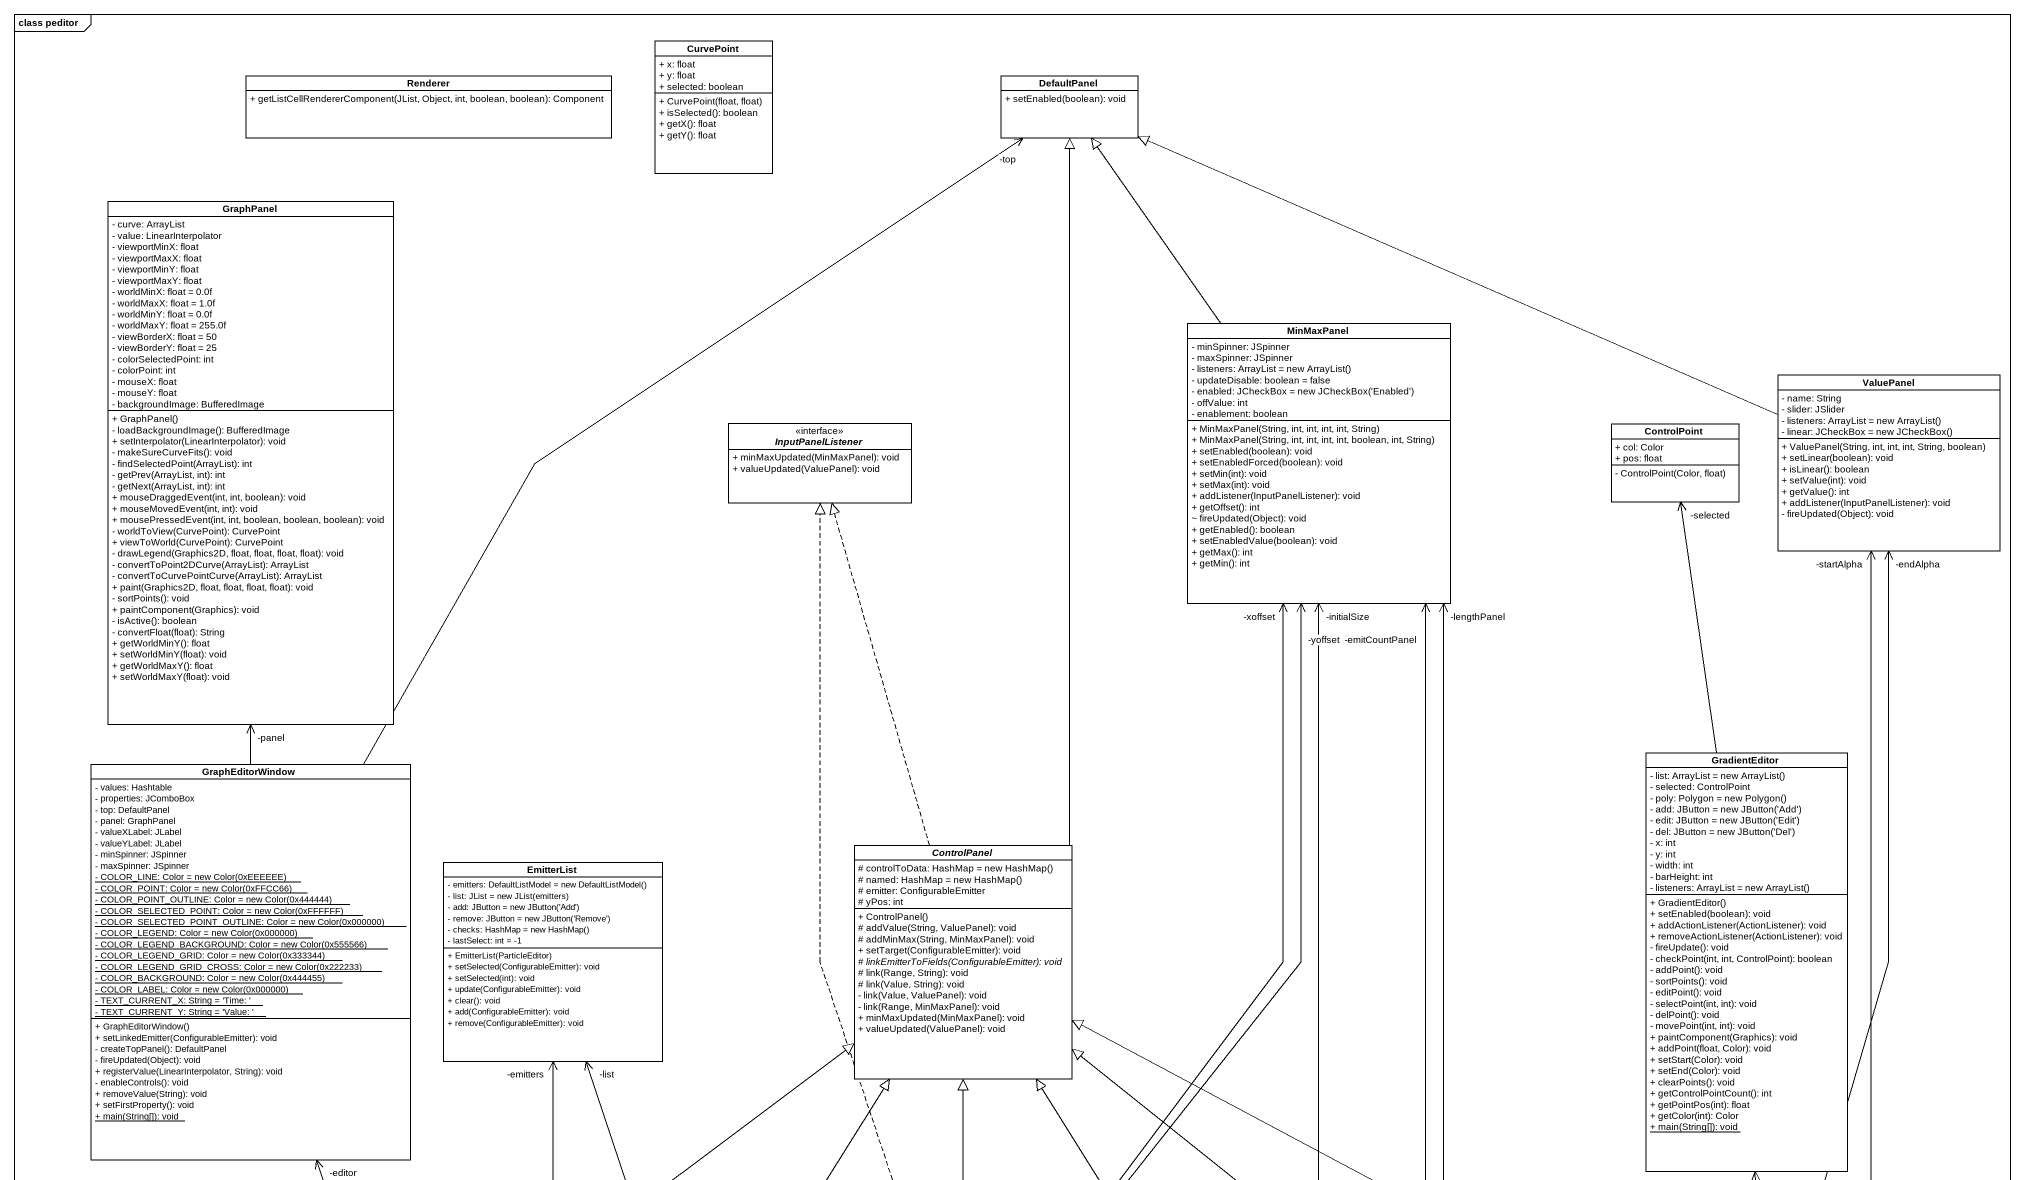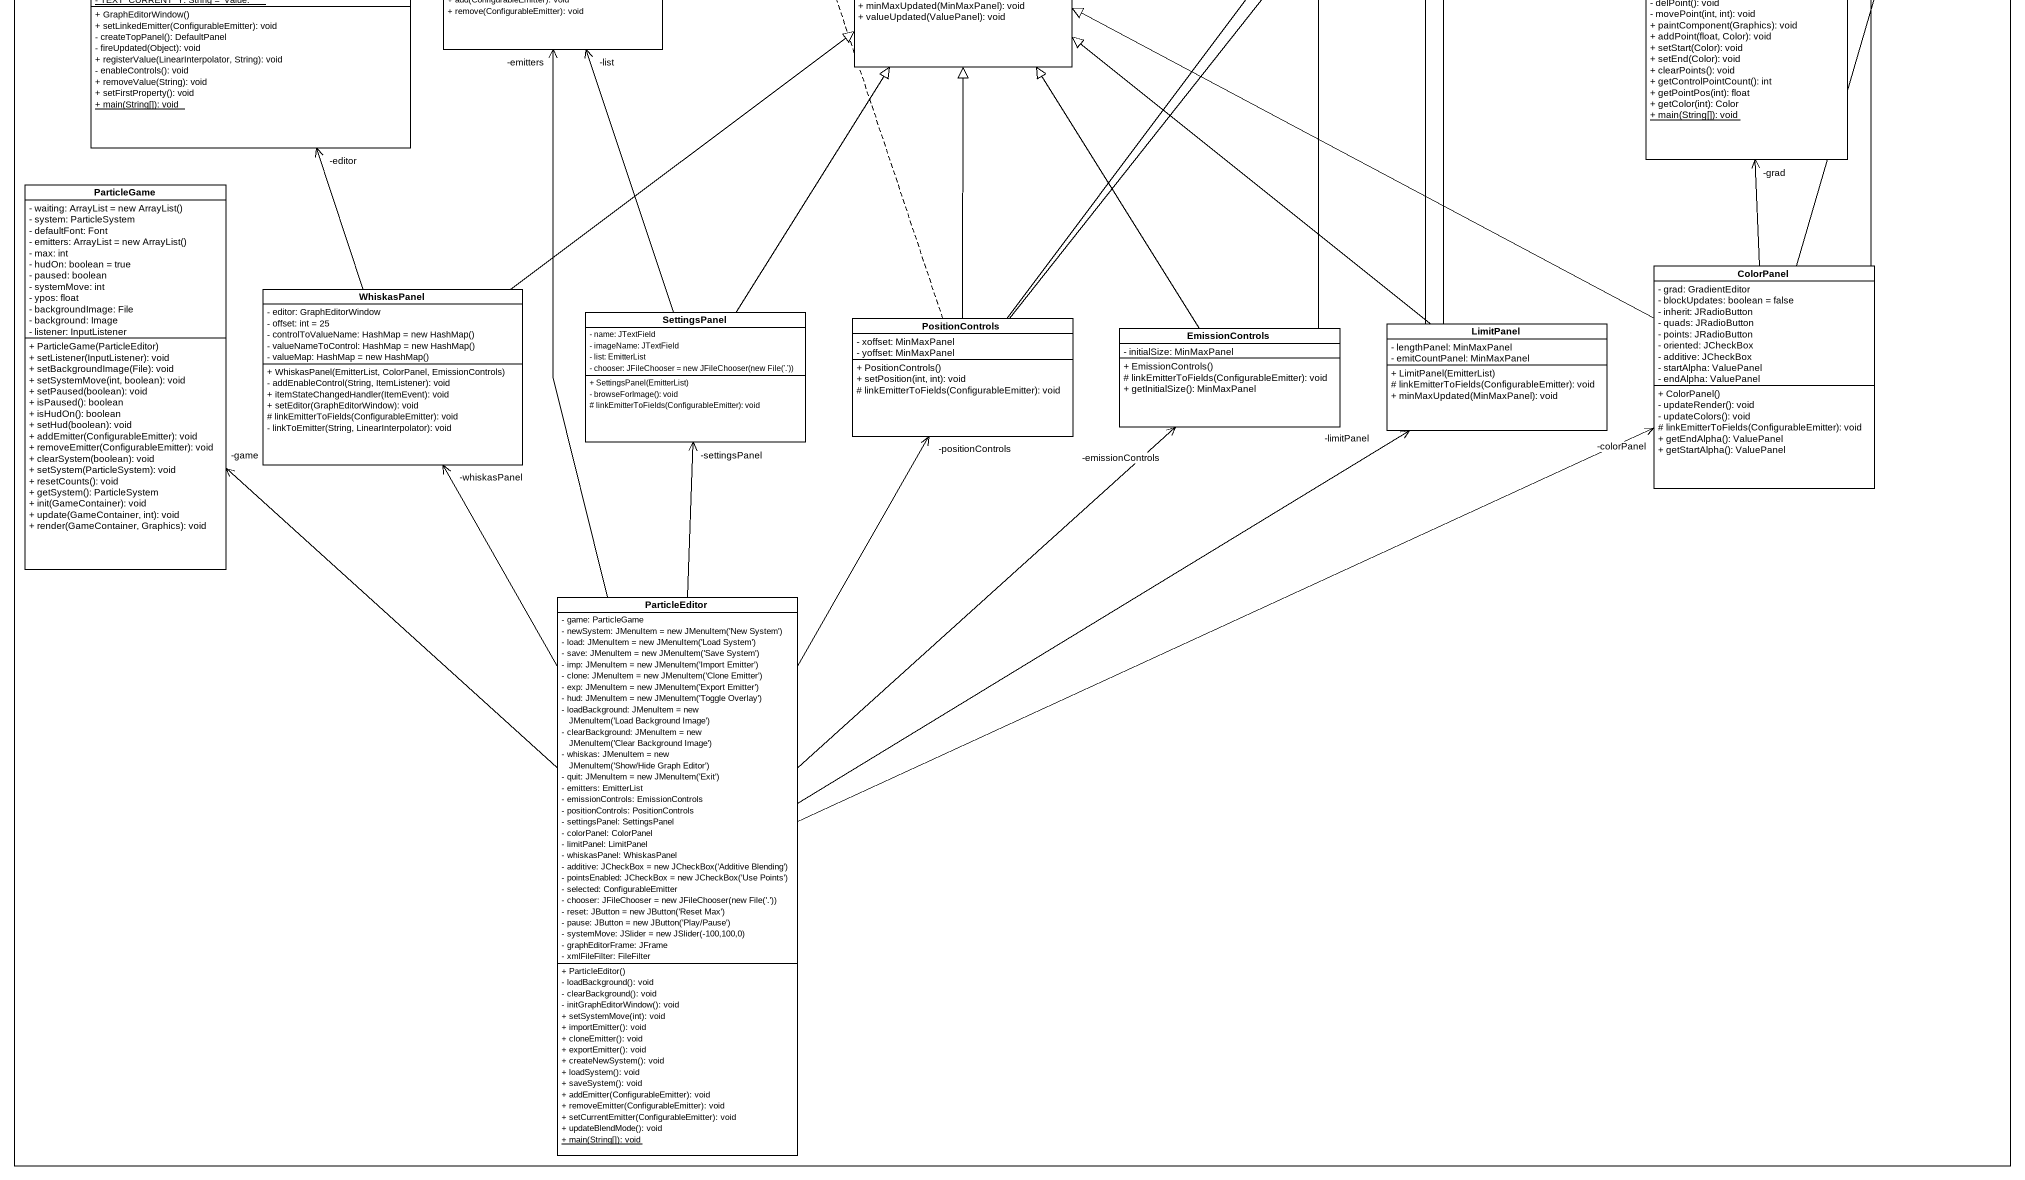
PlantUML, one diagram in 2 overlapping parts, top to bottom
@startuml
mainframe class peditor
hide circle
hide empty members
skinparam classAttributeIconSize 0
class Renderer {
  + getListCellRendererComponent(JList, Object, int, boolean, boolean): Component
}
class CurvePoint {
  + x: float
  + y: float
  + selected: boolean
  + CurvePoint(float, float)
  + isSelected(): boolean
  + getX(): float
  + getY(): float
}
class DefaultPanel {
  + setEnabled(boolean): void
}
class GraphPanel {
  - curve: ArrayList
  - value: LinearInterpolator
  - viewportMinX: float
  - viewportMaxX: float
  - viewportMinY: float
  - viewportMaxY: float
  - worldMinX: float = 0.0f
  - worldMaxX: float = 1.0f
  - worldMinY: float = 0.0f
  - worldMaxY: float = 255.0f
  - viewBorderX: float = 50
  - viewBorderY: float = 25
  - colorSelectedPoint: int
  - colorPoint: int
  - mouseX: float
  - mouseY: float
  - backgroundImage: BufferedImage
  + GraphPanel()
  - loadBackgroundImage(): BufferedImage
  + setInterpolator(LinearInterpolator): void
  - makeSureCurveFits(): void
  - findSelectedPoint(ArrayList): int
  - getPrev(ArrayList, int): int
  - getNext(ArrayList, int): int
  + mouseDraggedEvent(int, int, boolean): void
  + mouseMovedEvent(int, int): void
  + mousePressedEvent(int, int, boolean, boolean, boolean): void
  - worldToView(CurvePoint): CurvePoint
  + viewToWorld(CurvePoint): CurvePoint
  - drawLegend(Graphics2D, float, float, float, float): void
  - convertToPoint2DCurve(ArrayList): ArrayList
  - convertToCurvePointCurve(ArrayList): ArrayList
  + paint(Graphics2D, float, float, float, float): void
  - sortPoints(): void
  + paintComponent(Graphics): void
  - isActive(): boolean
  - convertFloat(float): String
  + getWorldMinY(): float
  + setWorldMinY(float): void
  + getWorldMaxY(): float
  + setWorldMaxY(float): void
}
class MinMaxPanel {
  - minSpinner: JSpinner
  - maxSpinner: JSpinner
  {field} - listeners: ArrayList = new ArrayList()
  - updateDisable: boolean = false
  {field} - enabled: JCheckBox = new JCheckBox('Enabled')
  - offValue: int
  - enablement: boolean
  + MinMaxPanel(String, int, int, int, int, String)
  + MinMaxPanel(String, int, int, int, int, boolean, int, String)
  + setEnabled(boolean): void
  + setEnabledForced(boolean): void
  + setMin(int): void
  + setMax(int): void
  + addListener(InputPanelListener): void
  + getOffset(): int
  ~ fireUpdated(Object): void
  + getEnabled(): boolean
  + setEnabledValue(boolean): void
  + getMax(): int
  + getMin(): int
}
class ValuePanel {
  - name: String
  - slider: JSlider
  {field} - listeners: ArrayList = new ArrayList()
  {field} - linear: JCheckBox = new JCheckBox()
  + ValuePanel(String, int, int, int, String, boolean)
  + setLinear(boolean): void
  + isLinear(): boolean
  + setValue(int): void
  + getValue(): int
  + addListener(InputPanelListener): void
  - fireUpdated(Object): void
}
interface InputPanelListener <<interface>> {
  + minMaxUpdated(MinMaxPanel): void
  + valueUpdated(ValuePanel): void
}
class ControlPoint {
  + col: Color
  + pos: float
  - ControlPoint(Color, float)
}
class GradientEditor {
  {field} - list: ArrayList = new ArrayList()
  - selected: ControlPoint
  {field} - poly: Polygon = new Polygon()
  {field} - add: JButton = new JButton('Add')
  {field} - edit: JButton = new JButton('Edit')
  {field} - del: JButton = new JButton('Del')
  - x: int
  - y: int
  - width: int
  - barHeight: int
  {field} - listeners: ArrayList = new ArrayList()
  + GradientEditor()
  + setEnabled(boolean): void
  + addActionListener(ActionListener): void
  + removeActionListener(ActionListener): void
  - fireUpdate(): void
  - checkPoint(int, int, ControlPoint): boolean
  - addPoint(): void
  - sortPoints(): void
  - editPoint(): void
  - selectPoint(int, int): void
  - delPoint(): void
  - movePoint(int, int): void
  + paintComponent(Graphics): void
  + addPoint(float, Color): void
  + setStart(Color): void
  + setEnd(Color): void
  + clearPoints(): void
  + getControlPointCount(): int
  + getPointPos(int): float
  + getColor(int): Color
  {static} + main(String[]): void
}
class GraphEditorWindow {
  - values: Hashtable
  - properties: JComboBox
  - top: DefaultPanel
  - panel: GraphPanel
  - valueXLabel: JLabel
  - valueYLabel: JLabel
  - minSpinner: JSpinner
  - maxSpinner: JSpinner
  {static} {field} - COLOR_LINE: Color = new Color(0xEEEEEE)
  {static} {field} - COLOR_POINT: Color = new Color(0xFFCC66)
  {static} {field} - COLOR_POINT_OUTLINE: Color = new Color(0x444444)
  {static} {field} - COLOR_SELECTED_POINT: Color = new Color(0xFFFFFF)
  {static} {field} - COLOR_SELECTED_POINT_OUTLINE: Color = new Color(0x000000)
  {static} {field} - COLOR_LEGEND: Color = new Color(0x000000)
  {static} {field} - COLOR_LEGEND_BACKGROUND: Color = new Color(0x555566)
  {static} {field} - COLOR_LEGEND_GRID: Color = new Color(0x333344)
  {static} {field} - COLOR_LEGEND_GRID_CROSS: Color = new Color(0x222233)
  {static} {field} - COLOR_BACKGROUND: Color = new Color(0x444455)
  {static} {field} - COLOR_LABEL: Color = new Color(0x000000)
  {static} - TEXT_CURRENT_X: String = 'Time: '
  {static} - TEXT_CURRENT_Y: String = 'Value: '
  + GraphEditorWindow()
  + setLinkedEmitter(ConfigurableEmitter): void
  - createTopPanel(): DefaultPanel
  - fireUpdated(Object): void
  + registerValue(LinearInterpolator, String): void
  - enableControls(): void
  + removeValue(String): void
  + setFirstProperty(): void
  {static} + main(String[]): void
}
class EmitterList {
  {field} - emitters: DefaultListModel = new DefaultListModel()
  {field} - list: JList = new JList(emitters)
  {field} - add: JButton = new JButton('Add')
  {field} - remove: JButton = new JButton('Remove')
  {field} - checks: HashMap = new HashMap()
  - lastSelect: int = -1
  + EmitterList(ParticleEditor)
  + setSelected(ConfigurableEmitter): void
  + setSelected(int): void
  + update(ConfigurableEmitter): void
  + clear(): void
  + add(ConfigurableEmitter): void
  + remove(ConfigurableEmitter): void
}
abstract class ControlPanel {
  {field} # controlToData: HashMap = new HashMap()
  {field} # named: HashMap = new HashMap()
  # emitter: ConfigurableEmitter
  # yPos: int
  + ControlPanel()
  # addValue(String, ValuePanel): void
  # addMinMax(String, MinMaxPanel): void
  + setTarget(ConfigurableEmitter): void
  {abstract} # linkEmitterToFields(ConfigurableEmitter): void
  # link(Range, String): void
  # link(Value, String): void
  - link(Value, ValuePanel): void
  - link(Range, MinMaxPanel): void
  + minMaxUpdated(MinMaxPanel): void
  + valueUpdated(ValuePanel): void
}
class ParticleGame {
  {field} - waiting: ArrayList = new ArrayList()
  - system: ParticleSystem
  - defaultFont: Font
  {field} - emitters: ArrayList = new ArrayList()
  - max: int
  - hudOn: boolean = true
  - paused: boolean
  - systemMove: int
  - ypos: float
  - backgroundImage: File
  - background: Image
  - listener: InputListener
  + ParticleGame(ParticleEditor)
  + setListener(InputListener): void
  + setBackgroundImage(File): void
  + setSystemMove(int, boolean): void
  + setPaused(boolean): void
  + isPaused(): boolean
  + isHudOn(): boolean
  + setHud(boolean): void
  + addEmitter(ConfigurableEmitter): void
  + removeEmitter(ConfigurableEmitter): void
  + clearSystem(boolean): void
  + setSystem(ParticleSystem): void
  + resetCounts(): void
  + getSystem(): ParticleSystem
  + init(GameContainer): void
  + update(GameContainer, int): void
  + render(GameContainer, Graphics): void
}
class ColorPanel {
  - grad: GradientEditor
  - blockUpdates: boolean = false
  - inherit: JRadioButton
  - quads: JRadioButton
  - points: JRadioButton
  - oriented: JCheckBox
  - additive: JCheckBox
  - startAlpha: ValuePanel
  - endAlpha: ValuePanel
  + ColorPanel()
  - updateRender(): void
  - updateColors(): void
  # linkEmitterToFields(ConfigurableEmitter): void
  + getEndAlpha(): ValuePanel
  + getStartAlpha(): ValuePanel
}
class WhiskasPanel {
  - editor: GraphEditorWindow
  - offset: int = 25
  {field} - controlToValueName: HashMap = new HashMap()
  {field} - valueNameToControl: HashMap = new HashMap()
  {field} - valueMap: HashMap = new HashMap()
  + WhiskasPanel(EmitterList, ColorPanel, EmissionControls)
  - addEnableControl(String, ItemListener): void
  + itemStateChangedHandler(ItemEvent): void
  + setEditor(GraphEditorWindow): void
  # linkEmitterToFields(ConfigurableEmitter): void
  - linkToEmitter(String, LinearInterpolator): void
}
class SettingsPanel {
  - name: JTextField
  - imageName: JTextField
  - list: EmitterList
  {field} - chooser: JFileChooser = new JFileChooser(new File('.'))
  + SettingsPanel(EmitterList)
  - browseForImage(): void
  # linkEmitterToFields(ConfigurableEmitter): void
}
class PositionControls {
  - xoffset: MinMaxPanel
  - yoffset: MinMaxPanel
  + PositionControls()
  + setPosition(int, int): void
  # linkEmitterToFields(ConfigurableEmitter): void
}
class EmissionControls {
  - initialSize: MinMaxPanel
  + EmissionControls()
  # linkEmitterToFields(ConfigurableEmitter): void
  + getInitialSize(): MinMaxPanel
}
class LimitPanel {
  - lengthPanel: MinMaxPanel
  - emitCountPanel: MinMaxPanel
  + LimitPanel(EmitterList)
  # linkEmitterToFields(ConfigurableEmitter): void
  + minMaxUpdated(MinMaxPanel): void
}
class ParticleEditor {
  - game: ParticleGame
  {field} - newSystem: JMenuItem = new JMenuItem('New System')
  {field} - load: JMenuItem = new JMenuItem('Load System')
  {field} - save: JMenuItem = new JMenuItem('Save System')
  {field} - imp: JMenuItem = new JMenuItem('Import Emitter')
  {field} - clone: JMenuItem = new JMenuItem('Clone Emitter')
  {field} - exp: JMenuItem = new JMenuItem('Export Emitter')
  {field} - hud: JMenuItem = new JMenuItem('Toggle Overlay')
  {field} - loadBackground: JMenuItem = new JMenuItem('Load Background Image')
  {field} - clearBackground: JMenuItem = new JMenuItem('Clear Background Image')
  {field} - whiskas: JMenuItem = new JMenuItem('Show/Hide Graph Editor')
  {field} - quit: JMenuItem = new JMenuItem('Exit')
  - emitters: EmitterList
  - emissionControls: EmissionControls
  - positionControls: PositionControls
  - settingsPanel: SettingsPanel
  - colorPanel: ColorPanel
  - limitPanel: LimitPanel
  - whiskasPanel: WhiskasPanel
  {field} - additive: JCheckBox = new JCheckBox('Additive Blending')
  {field} - pointsEnabled: JCheckBox = new JCheckBox('Use Points')
  - selected: ConfigurableEmitter
  {field} - chooser: JFileChooser = new JFileChooser(new File('.'))
  {field} - reset: JButton = new JButton('Reset Max')
  {field} - pause: JButton = new JButton('Play/Pause')
  {field} - systemMove: JSlider = new JSlider(-100,100,0)
  - graphEditorFrame: JFrame
  - xmlFileFilter: FileFilter
  + ParticleEditor()
  - loadBackground(): void
  - clearBackground(): void
  - initGraphEditorWindow(): void
  + setSystemMove(int): void
  + importEmitter(): void
  + cloneEmitter(): void
  + exportEmitter(): void
  + createNewSystem(): void
  + loadSystem(): void
  + saveSystem(): void
  + addEmitter(ConfigurableEmitter): void
  + removeEmitter(ConfigurableEmitter): void
  + setCurrentEmitter(ConfigurableEmitter): void
  + updateBlendMode(): void
  {static} + main(String[]): void
}
MinMaxPanel -up-|> DefaultPanel
ValuePanel -left-|> DefaultPanel
GradientEditor -up-> "-selected" ControlPoint
GraphEditorWindow -up-> "-top" DefaultPanel
GraphEditorWindow -up-> "-panel" GraphPanel
ControlPanel -up-|> DefaultPanel
ControlPanel .up.|> InputPanelListener
ColorPanel -up-> "-endAlpha" ValuePanel
ColorPanel -up-> "-startAlpha" ValuePanel
ColorPanel -up-> "-grad" GradientEditor
ColorPanel -left-|> ControlPanel
WhiskasPanel -up-> "-editor" GraphEditorWindow
WhiskasPanel -up-|> ControlPanel
SettingsPanel -up-> "-list" EmitterList
SettingsPanel -up-|> ControlPanel
PositionControls -up-> "-xoffset" MinMaxPanel
PositionControls -up-> "-yoffset" MinMaxPanel
PositionControls .up.|> InputPanelListener
PositionControls -up-|> ControlPanel
EmissionControls -up-> "-initialSize" MinMaxPanel
EmissionControls -up-|> ControlPanel
LimitPanel -up-> "-emitCountPanel" MinMaxPanel
LimitPanel -up-> "-lengthPanel" MinMaxPanel
LimitPanel -up-|> ControlPanel
ParticleEditor -up-> "-emitters" EmitterList
ParticleEditor -up-> "-game" ParticleGame
ParticleEditor -right-> "-colorPanel" ColorPanel
ParticleEditor -up-> "-whiskasPanel" WhiskasPanel
ParticleEditor -up-> "-settingsPanel" SettingsPanel
ParticleEditor -up-> "-positionControls" PositionControls
ParticleEditor -up-> "-emissionControls" EmissionControls
ParticleEditor -up-> "-limitPanel" LimitPanel
@enduml
